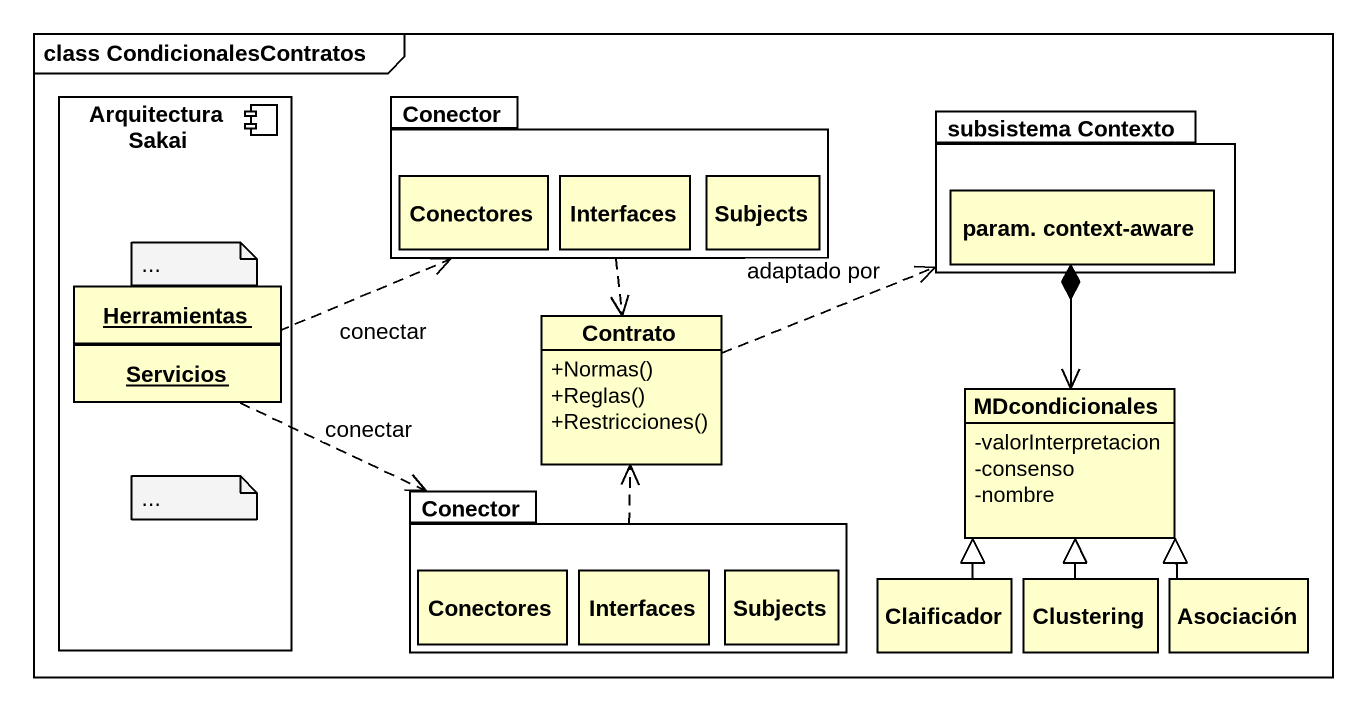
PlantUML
@startuml
mainframe class CondicionalesContratos
hide circle
hide empty members
skinparam classAttributeIconSize 0
component "Arquitectura Sakai" as Arquitectura_Sakai {
  object Herramientas
  object Servicios
}
package Conector {
  class Conectores
  class Interfaces
  class Subjects
}
package "subsistema Contexto" as subsistema_Contexto {
  class "param. context-aware" as param_context_aware
}
class Contrato {
  +Normas()
  +Reglas()
  +Restricciones()
}
class MDcondicionales {
  -valorInterpretacion
  -consenso
  -nombre
}
package "Conector" as Conector_2 {
  class "Conectores" as Conectores_2
  class "Interfaces" as Interfaces_2
  class "Subjects" as Subjects_2
}
class Claificador
class Clustering
class Asociación
Conector ..> Contrato
param_context_aware *--> MDcondicionales
Servicios .right.> Conector : conectar
Servicios .right.> Conector_2 : conectar
Contrato .right.> subsistema_Contexto : adaptado por
Conector_2 .up.> Contrato
Claificador -up-|> MDcondicionales
Clustering -up-|> MDcondicionales
Asociación -up-|> MDcondicionales
note as N1
  ~...
end note
note as N2
  ~...
end note
@enduml
